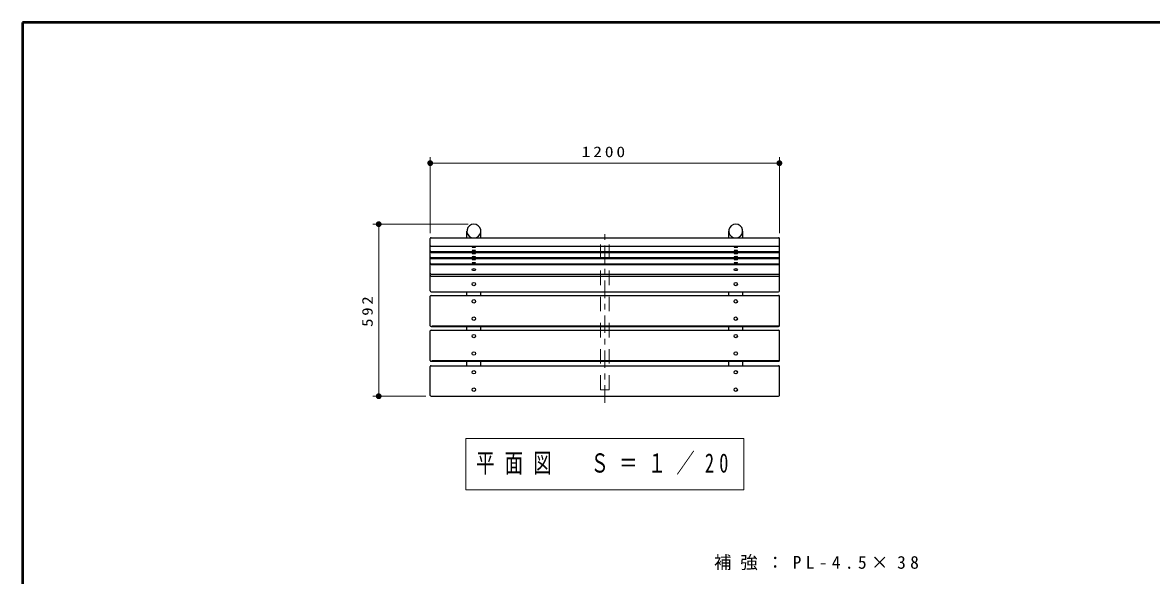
# Model space of a CAD drawing. Units: millimetres on the paper, scale 1:20. Extents: x -365 to 0, y -37 to 257.
# Drawn here: x -365 to -171, y 162 to 257 of the extents above; entities that cross this region are included whole.
import ezdxf

# ---------------------------------------------------------------- set-up
doc = ezdxf.new("R2010")
doc.units = ezdxf.units.MM
doc.linetypes.add('USER1', pattern=[4.5, 2.5, -2])
doc.linetypes.add('USER2', pattern=[6, 3, -1, 1, -1])
doc.layers.add('1_20', color=7, linetype='Continuous', lineweight=25)
doc.layers.add('NAKAMURA図枠', color=7, linetype='Continuous', lineweight=13)
doc.styles.add('ＭＳ ゴシック', font='')
doc.styles.get('ＭＳ ゴシック').set_extended_font_data('MS Gothic')

# ---------------------------------------------------------------- blocks, each defined once
blk = doc.blocks.new('filled_dot')
at = {"color": 0, "linetype": 'Continuous', "lineweight": -2, "const_width": 1.25}
blk.add_lwpolyline([(-0.625, 0, 1), (0.625, 0, 1)], format="xyb", close=True, dxfattribs=at)

msp = doc.modelspace()

# ---------------------------------------------------------------- linework, layer by layer
at = {"layer": '1_20', "lineweight": 13}
for p, q in [((-294.955, 220.787), (-294.955, 233.834)), ((-294.955, 232.834), (-234.955, 232.834)), ((-234.955, 220.787), (-234.955, 233.834)), ((-288.455, 222.347), (-304.808, 222.347)), ((-303.808, 192.764), (-303.808, 222.347)), ((-294.705, 204.879), (-235.105, 204.879)), ((-294.705, 198.914), (-235.105, 198.914)), ((-295.705, 192.764), (-304.808, 192.764)), ((-288.855, 185.503), (-288.855, 176.703)), ((-241.055, 185.503), (-288.855, 185.503)), ((-241.055, 176.703), (-241.055, 185.503)), ((-288.855, 176.703), (-241.055, 176.703))]:
    msp.add_line(p, q, dxfattribs=at)
at = {"layer": '1_20'}
for p, q in [((-288.655, 220.037), (-288.655, 221.151)), ((-286.255, 220.037), (-286.255, 221.151)), ((-243.655, 220.037), (-243.655, 221.151)), ((-241.255, 220.037), (-241.255, 221.151)), ((-294.955, 210.868), (-294.955, 219.872)), ((-294.805, 220.022), (-235.105, 220.022)), ((-234.955, 210.868), (-234.955, 219.872)), ((-294.805, 218.545), (-235.105, 218.545)), ((-294.805, 217.654), (-235.105, 217.654)), ((-294.805, 217.486), (-235.105, 217.486)), ((-294.805, 216.595), (-235.105, 216.595)), ((-294.805, 216.427), (-235.105, 216.427)), ((-294.805, 215.536), (-235.105, 215.536)), ((-294.805, 215.427), (-235.105, 215.427)), ((-294.805, 213.745), (-235.105, 213.745)), ((-294.805, 213.423), (-235.105, 213.423)), ((-294.955, 204.889), (-294.955, 209.948)), ((-294.805, 210.718), (-235.105, 210.718)), ((-294.805, 210.098), (-235.105, 210.098)), ((-288.67, 210.098), (-288.67, 210.722)), ((-286.24, 210.098), (-286.24, 210.722)), ((-243.67, 210.098), (-243.67, 210.718)), ((-241.24, 210.098), (-241.24, 210.718)), ((-234.955, 204.89), (-234.955, 209.949)), ((-294.955, 198.924), (-294.955, 203.983)), ((-294.805, 204.739), (-235.105, 204.739)), ((-294.805, 204.133), (-235.105, 204.133)), ((-288.67, 204.133), (-288.67, 204.739)), ((-286.24, 204.133), (-286.24, 204.739)), ((-243.67, 204.133), (-243.67, 204.739)), ((-241.24, 204.133), (-241.24, 204.739)), ((-234.955, 198.924), (-234.955, 203.984)), ((-294.955, 192.914), (-294.955, 197.864)), ((-294.805, 198.774), (-235.105, 198.774)), ((-294.805, 198.014), (-235.105, 198.014)), ((-288.67, 198.014), (-288.67, 198.774)), ((-286.24, 198.014), (-286.24, 198.774)), ((-243.67, 198.014), (-243.67, 198.774)), ((-241.24, 198.014), (-241.24, 198.774)), ((-234.955, 192.914), (-234.955, 197.864)), ((-294.805, 192.764), (-235.105, 192.764))]:
    msp.add_line(p, q, dxfattribs=at)
at = {"layer": '1_20', "linetype": 'USER2', "lineweight": 13}
msp.add_line((-264.955, 191.652), (-264.955, 221.465), dxfattribs=at)
at = {"layer": '1_20', "linetype": 'USER1', "lineweight": 13}
for p, q in [((-265.705, 193.873), (-265.705, 220.022)), ((-264.205, 193.873), (-264.205, 220.022)), ((-265.705, 193.873), (-264.205, 193.873))]:
    msp.add_line(p, q, dxfattribs=at)
at = {"layer": '1_20'}
for centre in [(-287.455, 209.071), (-242.455, 209.071), (-287.455, 206.089), (-242.455, 206.089), (-287.455, 203.106), (-242.455, 203.106), (-287.455, 200.123), (-242.455, 200.123), (-287.455, 196.889), (-242.455, 196.889), (-287.455, 193.889), (-242.455, 193.889)]:
    msp.add_circle(centre, 0.3, dxfattribs=at)
for centre, start, end in [((-294.805, 219.872), 90, 180), ((-235.105, 219.872), 0.00059, 90.00059), ((-294.805, 218.695), 180, 270), ((-294.805, 217.804), 180, 270), ((-294.805, 217.636), 180, 270), ((-235.105, 218.696), 270.00059, 0.00059), ((-235.105, 217.804), 270.00059, 0.00059), ((-235.105, 217.637), 270.00059, 0.00059), ((-294.805, 216.745), 180, 270), ((-294.805, 216.577), 180, 270), ((-294.805, 215.686), 180, 270), ((-294.805, 215.577), 180, 270), ((-235.105, 216.745), 270.00059, 0.00059), ((-235.105, 216.578), 270.00059, 0.00059), ((-235.105, 215.686), 270.00059, 0.00059), ((-235.105, 215.577), 270.00059, 0.00059), ((-294.805, 213.895), 180, 270), ((-294.805, 213.573), 180, 270), ((-235.105, 213.895), 270.00059, 0.00059), ((-235.105, 213.574), 270.00059, 0.00059), ((-294.805, 210.868), 180, 270), ((-294.805, 209.948), 90, 180), ((-235.105, 210.868), 270.00059, 0.00059), ((-235.105, 209.949), 0.00059, 90.00059), ((-294.805, 204.889), 180, 270), ((-294.805, 203.983), 90, 180), ((-235.105, 204.89), 270.00059, 0.00059), ((-235.105, 203.984), 0.00059, 90.00059), ((-294.805, 198.924), 180, 270), ((-294.805, 197.864), 90, 180), ((-235.105, 198.924), 270.00059, 0.00059), ((-235.105, 197.864), 0.00059, 90.00059), ((-294.805, 192.914), 180, 270), ((-235.105, 192.914), 270.00059, 0.00059)]:
    msp.add_arc(centre, 0.15, start, end, dxfattribs=at)
for centre in [(-287.455, 221.151), (-242.455, 221.151)]:
    msp.add_ellipse(centre, major_axis=(-1.2, 0), ratio=0.996593, start_param=1.9442822, end_param=7.4810727, dxfattribs=at)
for centre, ratio in [((-287.455, 218.364), 0.1765), ((-287.455, 217.835), 0.1765), ((-287.455, 217.305), 0.1765), ((-242.455, 218.364), 0.1765), ((-242.455, 217.835), 0.1765), ((-242.455, 217.305), 0.1765), ((-287.455, 216.776), 0.1765), ((-287.455, 216.246), 0.1765), ((-287.455, 215.717), 0.1765), ((-242.455, 216.776), 0.1765), ((-242.455, 216.246), 0.1765), ((-242.455, 215.717), 0.1765), ((-287.455, 214.529), 0.588013), ((-242.455, 214.529), 0.588013), ((-287.455, 212.055), 0.945603), ((-242.455, 212.055), 0.945603)]:
    msp.add_ellipse(centre, major_axis=(0.3, 0), ratio=ratio, dxfattribs=at)
at = {"layer": 'NAKAMURA図枠', "lineweight": 50}
for p, q in [((-365, 257), (-365, 0)), ((0, 257), (-365, 257))]:
    msp.add_line(p, q, dxfattribs=at)

# ---------------------------------------------------------------- block references
at = {"layer": '1_20', "lineweight": 13, "xscale": 0.4, "yscale": 0.4}
msp.add_blockref('filled_dot', (-294.955, 232.834), dxfattribs=at)
for p, rotation in [((-234.955, 232.834), 180), ((-303.808, 222.347), 270), ((-303.808, 192.764), 90)]:
    msp.add_blockref('filled_dot', p, dxfattribs=dict(at, rotation=rotation))

# ---------------------------------------------------------------- texts
at = {"layer": '1_20', "style": 'ＭＳ ゴシック'}
for s, insert, char_height, attachment_point in [('\\T1.33;\\W1.2;1200', (-264.955, 233.834), 1.833, 8), ('\\T1.56;\\W0.7;平面図\u3000Ｓ＝１／20', (-264.955, 181.103), 3.299, 5), ('\\T1.5;補強：PL-4.5×38', (-246.181, 164.079), 2.199, 4)]:
    msp.add_mtext(s, dxfattribs=dict(at, insert=insert, char_height=char_height, attachment_point=attachment_point))
at = {"layer": '1_20', "insert": (-304.808, 207.555), "char_height": 1.833, "attachment_point": 8, "rotation": 90, "style": 'ＭＳ ゴシック'}
msp.add_mtext('\\T1.33;\\W1.15;592', dxfattribs=at)

doc.saveas('drawing.dxf')
